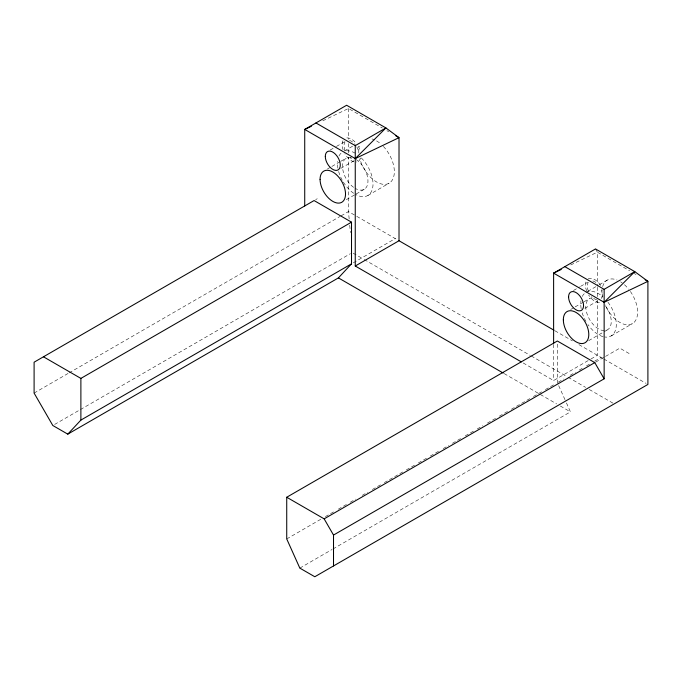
<?xml version="1.0" encoding="UTF-8"?>
<svg xmlns="http://www.w3.org/2000/svg" width="682" height="682" viewBox="0 0 682 682"><rect width="100%" height="100%" fill="white"/><g stroke="black" fill="none" stroke-linecap="round" stroke-linejoin="round"><path stroke-width="0.51" stroke-dasharray="3.41 2.56" d="M330.173 150.049L335.518 146.962M336.414 146.451L345.322 141.31M344.453 150.927L353.336 145.803M327.386 169.034L330.983 166.962M331.878 166.442L339.96 161.77M340.864 161.259L346.251 158.147M340.761 168.386L354.128 160.671M315.664 199.638L317.241 198.726M346.286 199.69L355.262 194.498M356.166 193.978L364.248 189.315M367.82 195.504L389.124 183.202M34.1 393.088L68.209 373.386M69.138 372.858L340.19 216.365M341.111 215.836L348.485 211.573L355.825 215.81M54.654 424.434L79.53 410.07M80.45 409.541L350.386 253.695M353.327 262.8L395.27 238.589M573.451 290.506L579.683 286.9M580.578 286.389L587.705 282.271M587.731 291.385L598.378 285.229M599.273 284.718L607.261 280.106M570.663 309.492L574.253 307.412M575.156 306.891L583.238 302.228M584.133 301.708L589.529 298.597M584.926 308.324L597.398 301.12M588.66 340.659L607.526 329.764M611.098 335.953L632.402 323.652M523.162 362.96L553.614 380.539L590.083 359.482M590.996 358.954L597.372 355.271L597.372 300.003M286.73 538.942L320.787 519.275M325.391 516.615L333.677 511.832M338.281 509.181L346.567 504.399M350.25 502.267L355.765 499.079M362.21 495.362L367.734 492.174M372.338 489.514L380.624 484.732M384.307 482.609L402.712 471.978M406.395 469.855L414.682 465.073M418.364 462.942L426.642 458.159M430.325 456.036L438.611 451.254M443.215 448.594L448.739 445.406M452.422 443.283L460.7 438.5M465.303 435.841L473.589 431.058M477.272 428.935L482.796 425.738M487.4 423.087L495.686 418.305M499.36 416.173L507.647 411.391M511.329 409.268L529.744 398.638M533.418 396.515L541.704 391.732M545.387 389.601L553.673 384.818M558.268 382.167L563.733 379.013M570.118 375.33L575.591 372.167M579.24 370.062L582.88 367.956M586.529 365.85L590.177 363.745M594.738 361.119L601.115 357.428M595.676 362.099L604.619 356.933M605.514 356.413L619.827 348.152L629.188 353.557M299.833 568.115L332.049 549.513M332.969 548.976L570.45 411.868L565.387 400.573M322.799 120.782L348.485 108.489L382.338 128.028M570.74 264.931L597.372 252.178L629.605 270.788M386.907 130.671L388.74 131.728M634.175 273.431L636.008 274.488M356.737 216.339L399.013 240.746M554.935 330.77L572.462 340.889M578.924 344.615L602.948 358.493M603.868 359.022L646.067 383.378M353.148 253.167L363.301 259.024M364.222 259.552L530.272 355.424M531.193 355.953L567.168 376.728M568.089 377.257L585.616 387.376M589.308 389.507L613.288 403.352M504.151 373.591L556.64 403.897M560.323 406.02L570.45 411.868M595.505 248.939L597.372 252.178L597.372 286.193M564.96 399.635L557.356 382.696L557.356 343.089M349.158 218.948L348.485 211.573L348.485 157.371M349.73 225.265L350.403 232.63M597.372 287.25L597.372 298.946M553.614 344.376L553.614 380.539M348.485 108.489L348.485 139.307M348.485 143.561L348.485 153.126M353.932 161.796A13.231 7.638 60 0 1 344.887 153.782M343.114 149.895A13.231 7.638 60 0 1 343.404 139.878M346.831 137.9A13.231 7.638 60 0 1 356.183 143.305M358.127 146.136A13.231 7.638 60 0 1 360.369 151.609M360.548 157.977A13.231 7.638 60 0 1 356.183 162.018M361.324 157.943A25.14 14.518 60 0 1 372.756 187.397A25.14 14.518 60 0 1 355.254 194.259M353.702 193.287A25.14 14.518 60 0 1 343.157 181.787M342.219 180.176A25.14 14.518 60 0 1 338.545 171.097M337.897 168.156A25.14 14.518 60 0 1 337.573 161.378M339.014 155.999A25.14 14.518 60 0 1 341.887 152.478M346.362 150.816A25.14 14.518 60 0 1 356.797 154.175M383.361 146.391A25.14 14.518 60 0 1 388.851 183.356A25.14 14.518 60 0 1 359.849 158.795M358.843 152.99A25.14 14.518 60 0 1 359.38 146.204M371.954 138.94A25.14 14.518 60 0 1 374.699 139.938M376.558 140.901A25.14 14.518 60 0 1 381.153 144.26M351.503 158.599A10.588 6.112 60 0 1 350.207 157.721M345.024 150.543A10.588 6.112 60 0 1 345.024 141.899M349.568 140.492A10.588 6.112 60 0 1 355.254 144.635M356.797 146.903A10.588 6.112 60 0 1 358.741 151.898M605.454 305.86A17.996 10.392 60 0 1 607.986 329.474A17.996 10.392 60 0 1 588.634 317.718A17.996 10.392 60 0 1 592.164 297.787M599.461 302.467A13.231 7.638 60 0 1 588.609 294.974M586.682 291.137A13.231 7.638 60 0 1 586.682 280.336M588.165 278.955A13.231 7.638 60 0 1 601.396 286.593M607.977 302.254A25.14 14.518 60 0 1 616.221 326.388A25.14 14.518 60 0 1 604.891 337.027M603.127 336.669A25.14 14.518 60 0 1 587.969 324.606M585.957 321.444A25.14 14.518 60 0 1 581.814 311.555M581.166 308.614A25.14 14.518 60 0 1 580.962 300.83M582.283 296.457A25.14 14.518 60 0 1 585.165 292.928M585.957 292.408A25.14 14.518 60 0 1 602.377 296.363M630.381 291.461A25.14 14.518 60 0 1 632.163 323.788A25.14 14.518 60 0 1 605.139 304.956M602.658 297.284A25.14 14.518 60 0 1 602.146 289.535M602.658 286.653A25.14 14.518 60 0 1 617.048 279.995M620.603 281.819A25.14 14.518 60 0 1 622.154 282.868M624.431 284.709A25.14 14.518 60 0 1 628.719 289.236M596.716 299.884A10.588 6.112 60 0 1 591.618 296.414M588.302 290.992A10.588 6.112 60 0 1 588.302 282.348M592.846 280.941A10.588 6.112 60 0 1 596.716 283.183M601.26 289.833A10.588 6.112 60 0 1 601.26 298.477M356.081 159.545A17.996 10.392 60 0 1 367.965 181.548A17.996 10.392 60 0 1 355.254 188.42M353.591 187.337A17.996 10.392 60 0 1 342.552 167.363A17.996 10.392 60 0 1 351.955 157.636"/><path stroke-width="1.02" d="M67.782 434.144L80.885 420.095L80.885 378.408L351.511 222.162L351.511 263.849L338.408 277.898L67.782 434.144L52.812 425.5L34.1 393.088L34.1 362.202L314.078 200.551L351.511 222.162M333.515 565.949L333.515 535.063L324.155 518.857L286.73 497.246L557.356 341.009L594.781 362.611L604.141 378.817L333.515 535.063M304.726 205.955L304.726 129.435L355.254 158.599L385.91 127.935L399.013 137.662L399.013 240.746L355.254 266.014L355.254 145.641L315.954 122.948M553.614 343.31L553.614 273.124L604.141 302.297L634.797 271.632L647.9 281.351L647.9 384.443L314.803 576.75L299.833 568.115L286.73 538.942L286.73 497.246M355.254 145.641L385.91 127.935L346.618 105.25L304.726 129.435L311.384 126.247M80.885 420.095L351.511 263.849M564.841 266.645L604.141 289.33L634.797 271.632L595.505 248.939L553.614 273.124L561.226 269.484M324.155 518.857L594.781 362.611M355.254 158.599L399.013 137.662L395.611 135.692M604.141 302.297L647.9 281.351L645.155 279.765M399.013 240.746L554.014 330.233M355.254 266.014L521.321 361.895M338.408 277.898L503.231 373.063M43.46 356.797L80.885 378.408M604.141 289.33L604.141 378.817M568.583 296.892A10.588 6.112 60 0 0 579.811 310.864A10.588 6.112 60 0 0 579.811 295.894A10.588 6.112 60 0 0 568.583 296.892M563.341 319.798A17.996 10.392 60 0 0 582.428 343.549A17.996 10.392 60 0 0 582.428 318.093A17.996 10.392 60 0 0 563.341 319.798M320.071 179.349A17.996 10.392 60 0 0 339.159 203.091A17.996 10.392 60 0 0 339.159 177.644A17.996 10.392 60 0 0 320.071 179.349M325.305 156.442A10.588 6.112 60 0 0 336.533 170.406A10.588 6.112 60 0 0 336.533 155.436A10.588 6.112 60 0 0 325.305 156.442"/></g></svg>
